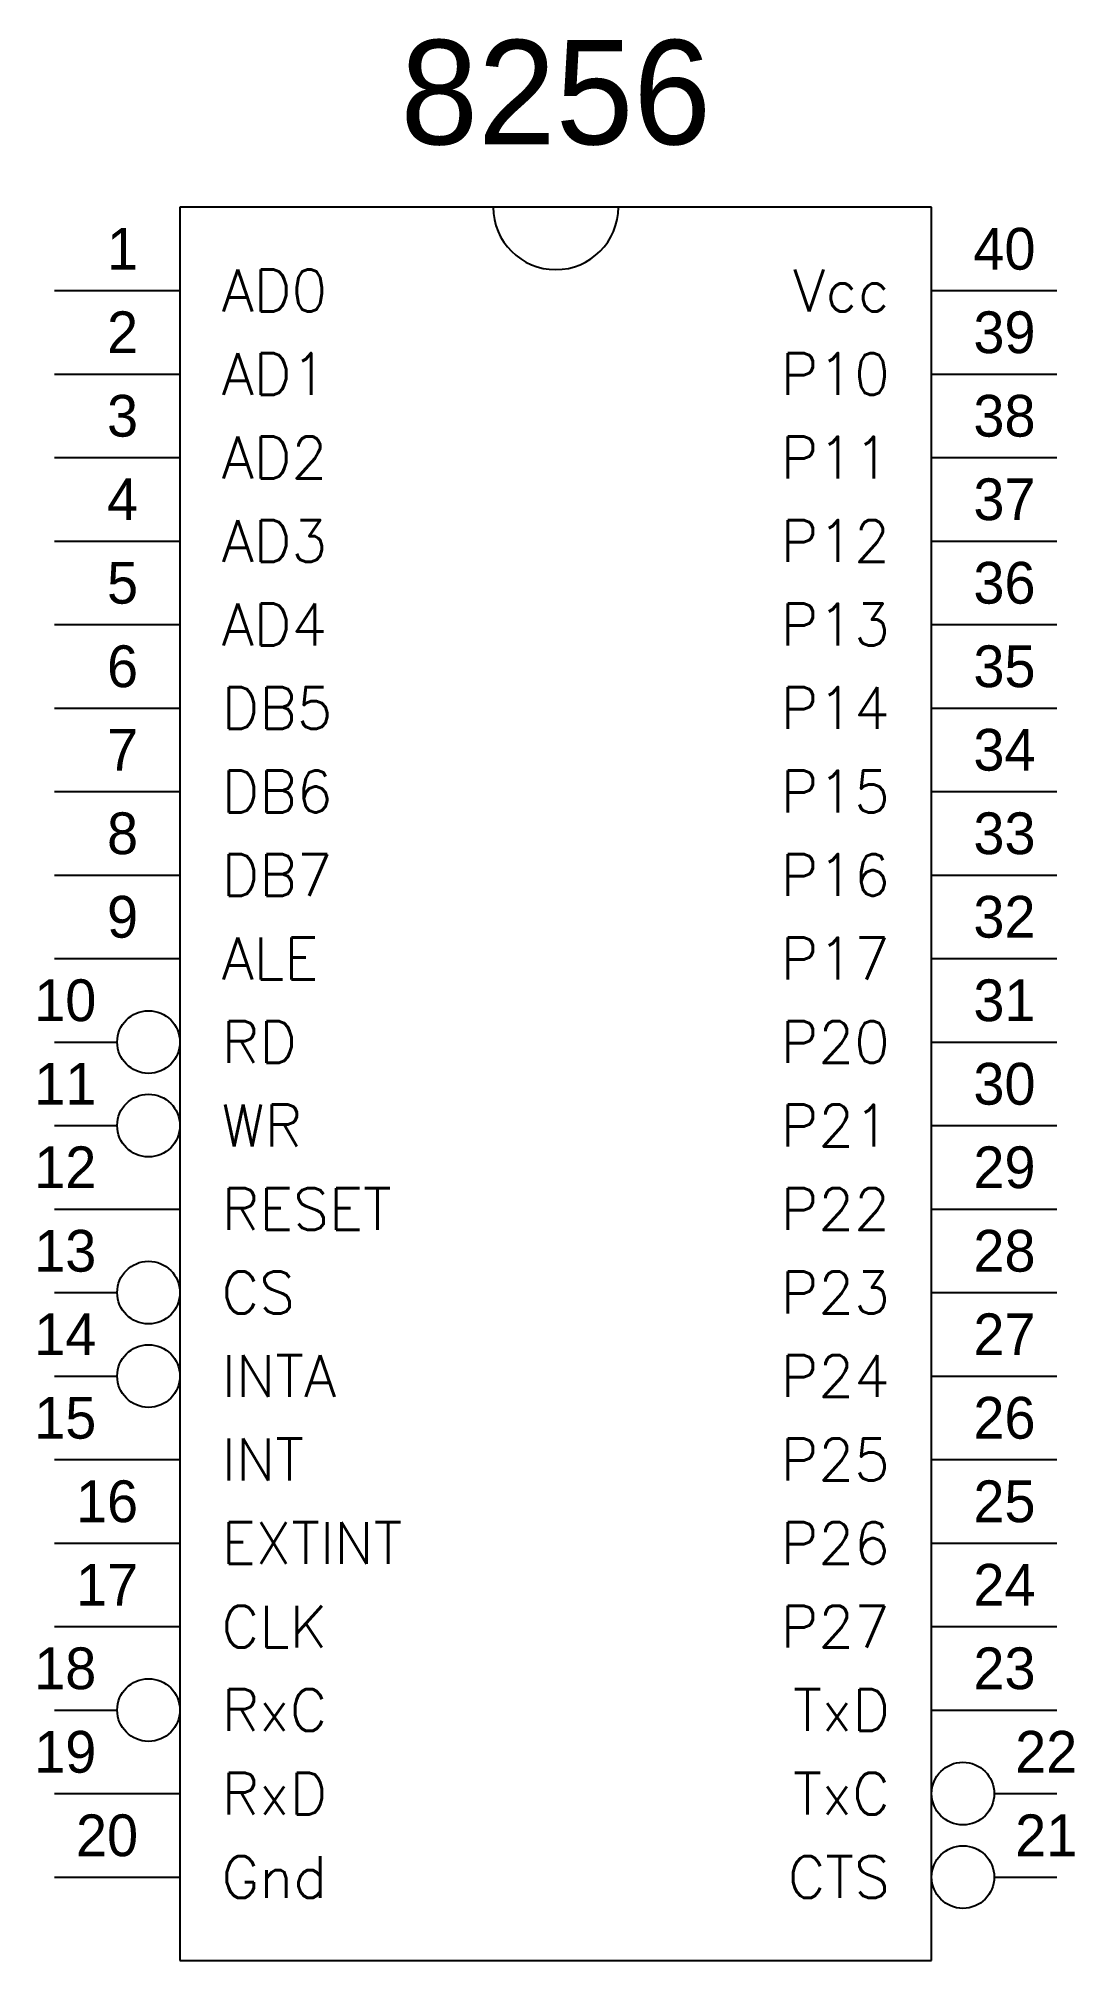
# Model space of a CAD drawing. Extents: x 3.26 to 5.74, y 1.2 to 5.8.
import ezdxf
from ezdxf.enums import TextEntityAlignment as Align

# ---------------------------------------------------------------- set-up
doc = ezdxf.new("R2010")
doc.units = 0
doc.header["$MEASUREMENT"] = 0
doc.layers.get('0').update_dxf_attribs({"linetype": 'CONTINUOUS'})
doc.styles.add('ROMANS', font='romans')

msp = doc.modelspace()

# ---------------------------------------------------------------- linework, layer by layer
for p, q in [((3.6, 5.4), (3.6, 1.2)), ((5.4, 5.4), (3.6, 5.4)), ((5.4, 1.2), (5.4, 5.4)), ((3.3, 5.2), (3.6, 5.2)), ((5.4, 5.2), (5.7, 5.2)), ((3.3, 5), (3.6, 5)), ((5.4, 5), (5.7, 5)), ((3.3, 4.8), (3.6, 4.8)), ((5.4, 4.8), (5.7, 4.8)), ((3.3, 4.6), (3.6, 4.6)), ((5.4, 4.6), (5.7, 4.6)), ((3.3, 4.4), (3.6, 4.4)), ((5.4, 4.4), (5.7, 4.4)), ((3.3, 4.2), (3.6, 4.2)), ((5.4, 4.2), (5.7, 4.2)), ((3.3, 4), (3.6, 4)), ((5.4, 4), (5.7, 4)), ((3.3, 3.8), (3.6, 3.8)), ((5.4, 3.8), (5.7, 3.8)), ((3.3, 3.6), (3.6, 3.6)), ((5.4, 3.6), (5.7, 3.6)), ((3.3, 3.4), (3.45, 3.4)), ((5.4, 3.4), (5.7, 3.4)), ((3.3, 3.2), (3.45, 3.2)), ((5.4, 3.2), (5.7, 3.2)), ((3.3, 3), (3.6, 3)), ((5.4, 3), (5.7, 3)), ((3.3, 2.8), (3.45, 2.8)), ((5.4, 2.8), (5.7, 2.8)), ((3.3, 2.6), (3.45, 2.6)), ((5.4, 2.6), (5.7, 2.6)), ((3.3, 2.4), (3.6, 2.4)), ((5.4, 2.4), (5.7, 2.4)), ((3.3, 2.2), (3.6, 2.2)), ((5.4, 2.2), (5.7, 2.2)), ((3.3, 2), (3.6, 2)), ((5.4, 2), (5.7, 2)), ((3.3, 1.8), (3.45, 1.8)), ((5.4, 1.8), (5.7, 1.8)), ((3.3, 1.6), (3.6, 1.6)), ((5.55, 1.6), (5.7, 1.6)), ((3.3, 1.4), (3.6, 1.4)), ((5.55, 1.4), (5.7, 1.4)), ((3.6, 1.2), (5.4, 1.2))]:
    msp.add_line(p, q)
for centre in [(3.525, 3.4), (3.525, 3.2), (3.525, 2.8), (3.525, 2.6), (3.525, 1.8), (5.475, 1.6), (5.475, 1.4)]:
    msp.add_circle(centre, 0.075)
msp.add_arc((4.5, 5.4), 0.15, 180, 0)

# ---------------------------------------------------------------- texts
msp.add_text('8256', height=0.25).set_placement((4.5, 5.55), align=Align.CENTER)
for s, p in [('1', (3.5, 5.25)), ('2', (3.5, 5.05)), ('3', (3.5, 4.85)), ('4', (3.5, 4.65)), ('5', (3.5, 4.45)), ('6', (3.5, 4.25)), ('7', (3.5, 4.05)), ('8', (3.5, 3.85)), ('9', (3.5, 3.65)), ('10', (3.4, 3.45)), ('11', (3.4, 3.25)), ('12', (3.4, 3.05)), ('13', (3.4, 2.85)), ('14', (3.4, 2.65)), ('15', (3.4, 2.45)), ('16', (3.5, 2.25)), ('17', (3.5, 2.05)), ('18', (3.4, 1.85)), ('19', (3.4, 1.65)), ('20', (3.5, 1.45))]:
    msp.add_text(s, height=0.1).set_placement(p, align=Align.RIGHT)
for s, p in [('40', (5.5, 5.25)), ('39', (5.5, 5.05)), ('38', (5.5, 4.85)), ('37', (5.5, 4.65)), ('36', (5.5, 4.45)), ('35', (5.5, 4.25)), ('34', (5.5, 4.05)), ('33', (5.5, 3.85)), ('32', (5.5, 3.65)), ('31', (5.5, 3.45)), ('30', (5.5, 3.25)), ('29', (5.5, 3.05)), ('28', (5.5, 2.85)), ('27', (5.5, 2.65)), ('26', (5.5, 2.45)), ('25', (5.5, 2.25)), ('24', (5.5, 2.05)), ('23', (5.5, 1.85)), ('22', (5.6, 1.65)), ('21', (5.6, 1.45))]:
    msp.add_text(s, height=0.1).set_placement(p)
at = {"style": 'ROMANS'}
for s, p in [('AD0', (3.7, 5.15)), ('AD1', (3.7, 4.95)), ('AD2', (3.7, 4.75)), ('AD3', (3.7, 4.55)), ('AD4', (3.7, 4.35)), ('DB5', (3.7, 4.15)), ('DB6', (3.7, 3.95)), ('DB7', (3.7, 3.75)), ('ALE', (3.7, 3.55)), ('RD', (3.7, 3.35)), ('WR', (3.7, 3.15)), ('RESET', (3.7, 2.95)), ('CS', (3.7, 2.75)), ('INTA', (3.7, 2.55)), ('INT', (3.7, 2.35)), ('EXTINT', (3.7, 2.15)), ('CLK', (3.7, 1.95)), ('RxC', (3.7, 1.75)), ('RxD', (3.7, 1.55)), ('Gnd', (3.7, 1.35))]:
    msp.add_text(s, height=0.1, dxfattribs=at).set_placement(p)
for s, p in [('Vcc', (5.3, 5.15)), ('P10', (5.3, 4.95)), ('P11', (5.3, 4.75)), ('P12', (5.3, 4.55)), ('P13', (5.3, 4.35)), ('P14', (5.3, 4.15)), ('P15', (5.3, 3.95)), ('P16', (5.3, 3.75)), ('P17', (5.3, 3.55)), ('P20', (5.3, 3.35)), ('P21', (5.3, 3.15)), ('P22', (5.3, 2.95)), ('P23', (5.3, 2.75)), ('P24', (5.3, 2.55)), ('P25', (5.3, 2.35)), ('P26', (5.3, 2.15)), ('P27', (5.3, 1.95)), ('TxD', (5.3, 1.75)), ('TxC', (5.3, 1.55)), ('CTS', (5.3, 1.35))]:
    msp.add_text(s, height=0.1, dxfattribs=at).set_placement(p, align=Align.RIGHT)

doc.saveas('drawing.dxf')
